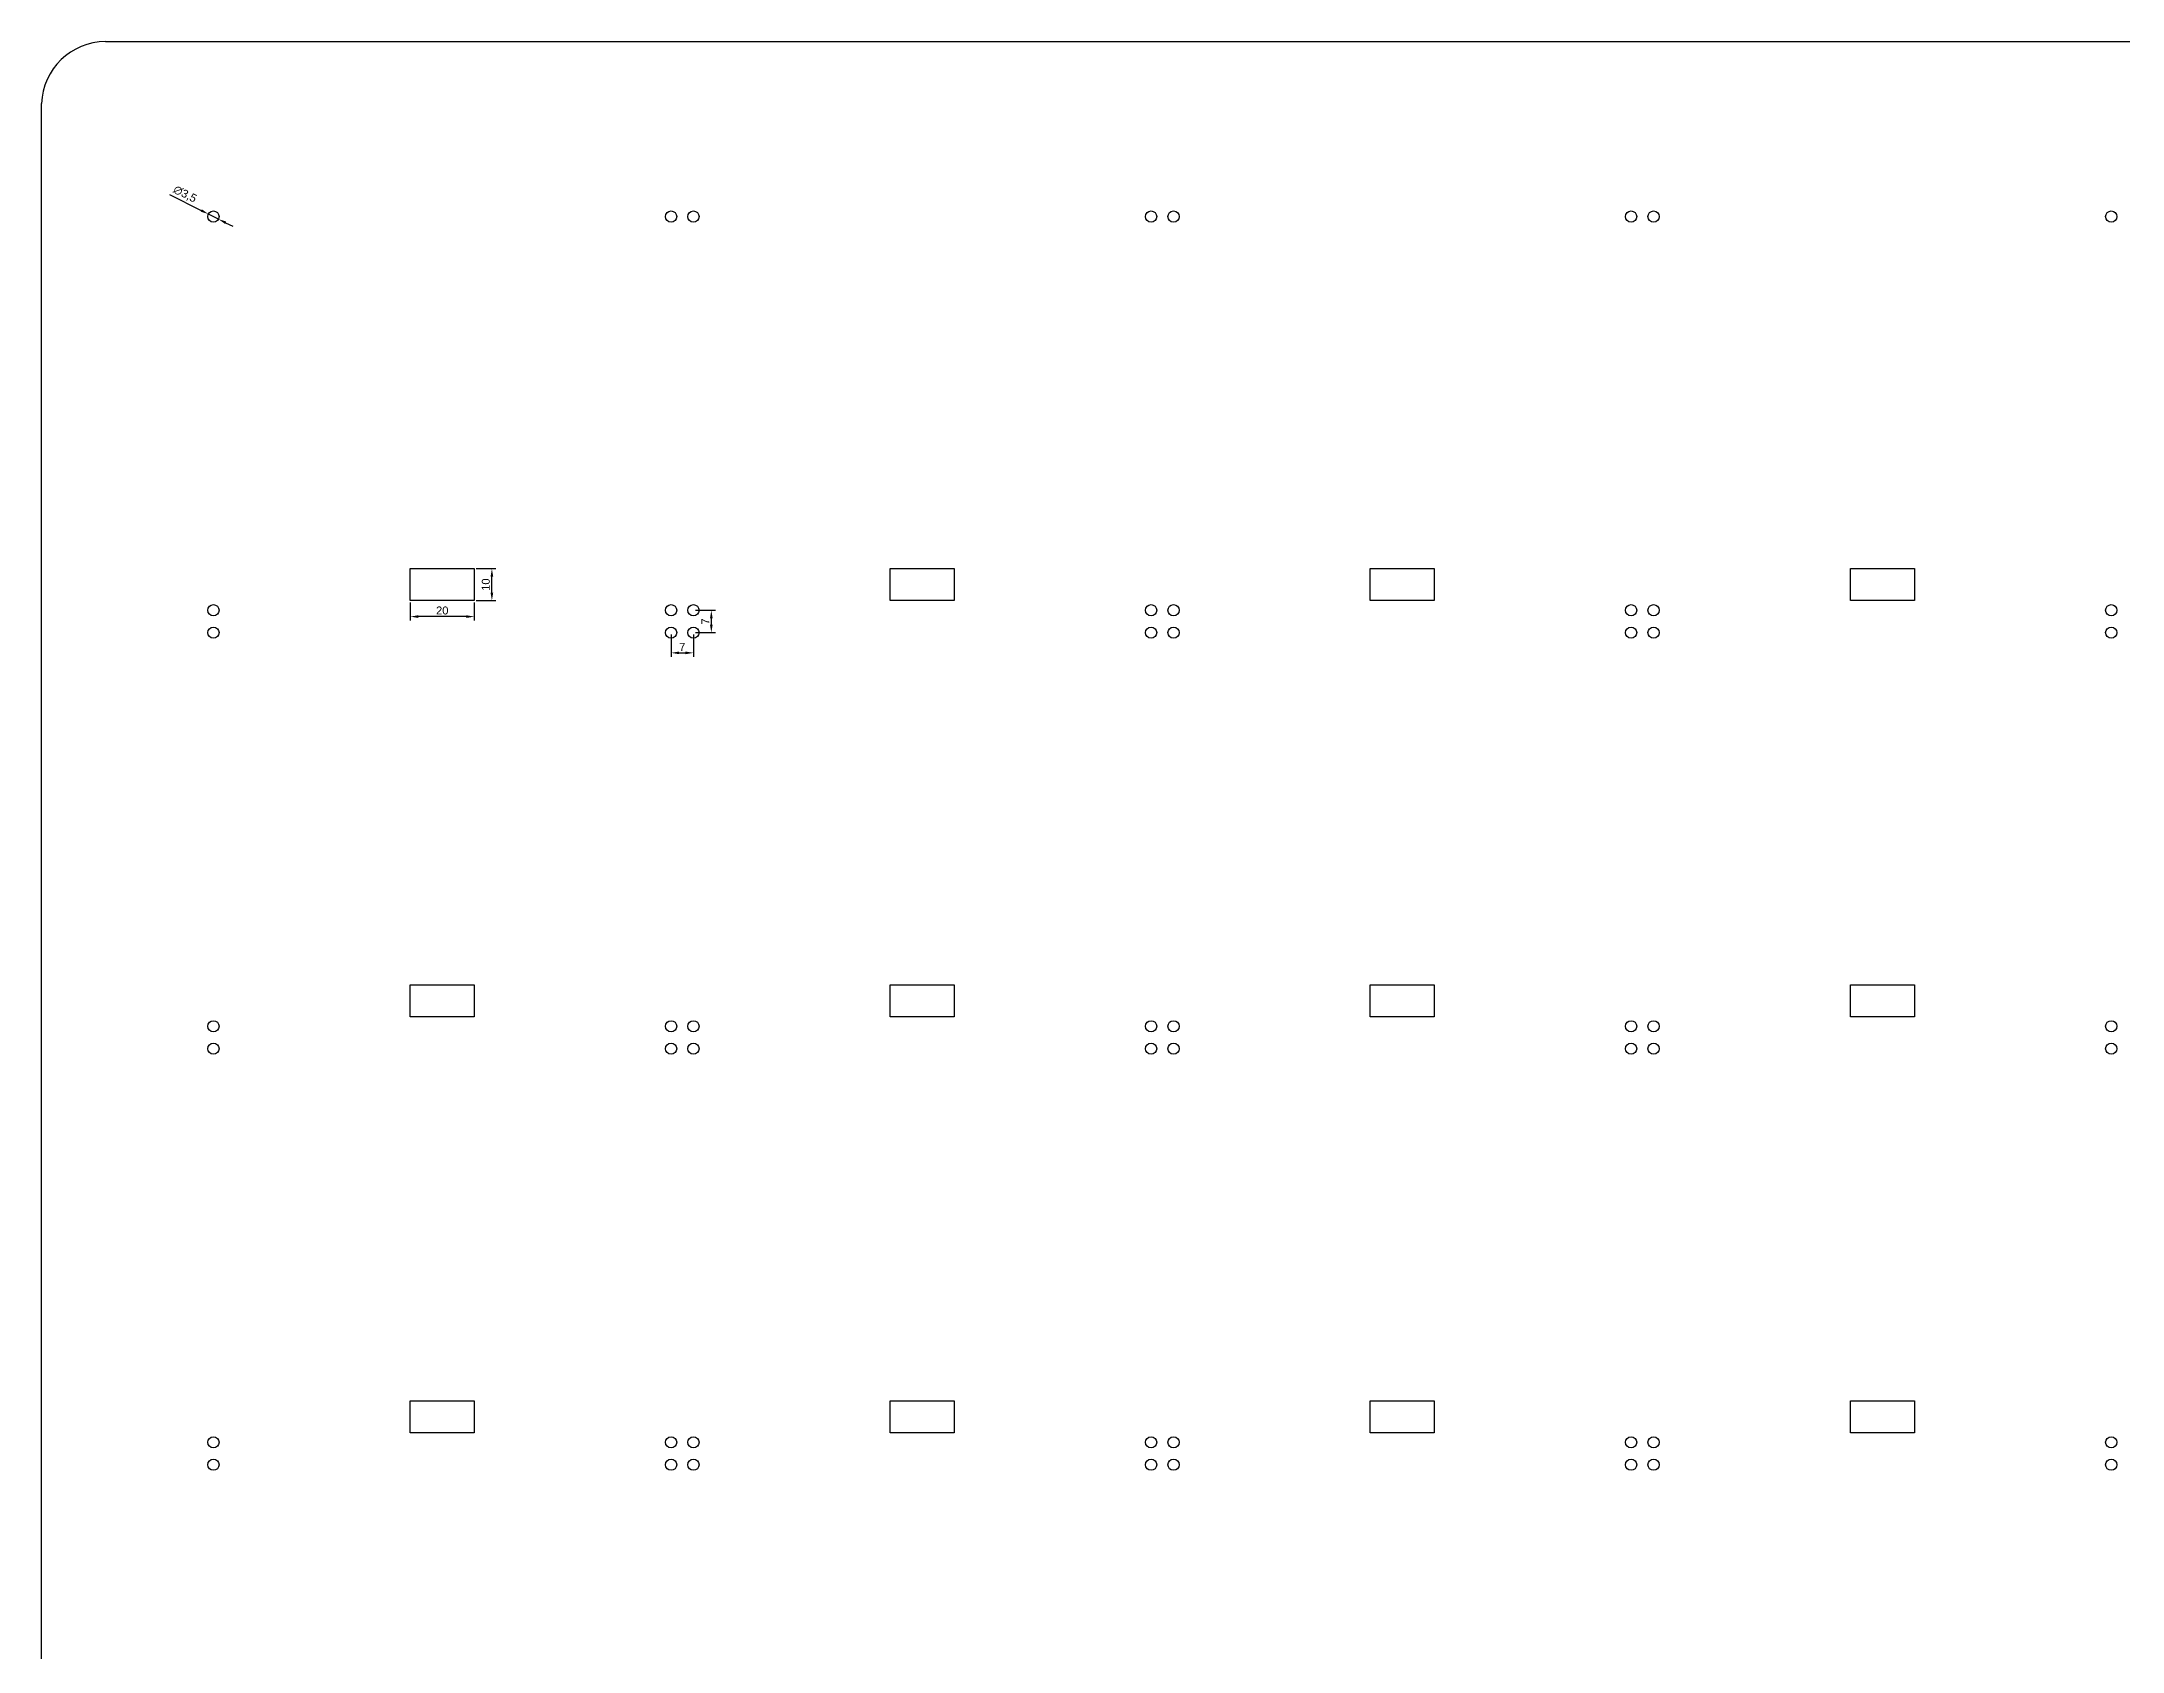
# Model space of a CAD drawing. Header units: millimetres. Extents: x 2 to 1304, y -129 to 877.
# Drawn here: x 2 to 652, y 374 to 877 of the extents above; entities that cross this region are included whole.
import ezdxf

# ---------------------------------------------------------------- set-up
doc = ezdxf.new("R2010")
doc.units = ezdxf.units.MM
doc.styles.get("Standard").update_dxf_attribs({"font": 'arial.ttf'})
doc.dimstyles.new('ISO-25', dxfattribs={"dimtxt": 2.5, "dimasz": 2.5, "dimexe": 1.25, "dimexo": 0.625, "dimtad": 1, "dimtxsty": 'Standard', "dimcen": 2.5, "dimadec": 0, "dimazin": 0, "dimtfac": 1, "dimtmove": 0, "dimatfit": 3, "dimfxl": 1, "dimarcsym": 0})

# ---------------------------------------------------------------- blocks, each defined once
blk = doc.blocks.new('*D17')
at = {"color": 0, "lineweight": -2, "transparency": 16777216}
for p, q in [((138.1, 712.75), (144.24, 712.75)), ((142.99, 705.25), (142.99, 710.25)), ((138.1, 702.75), (144.24, 702.75))]:
    blk.add_line(p, q, dxfattribs=at)
at = {"color": 0, "transparency": 16777216}
for points in [[(142.57, 710.25), (143.41, 710.25), (142.99, 712.75)], [(142.57, 705.25), (143.41, 705.25), (142.99, 702.75)]]:
    blk.add_solid(points, dxfattribs=at)
at = {"layer": 'Defpoints', "color": 0, "transparency": 16777216}
for p in [(137.48, 712.75), (142.99, 712.75), (137.48, 702.75)]:
    blk.add_point(p, dxfattribs=at)
at = {"color": 0, "transparency": 16777216, "insert": (141.09, 707.75), "char_height": 2.5, "attachment_point": 5, "rotation": 90}
blk.add_mtext('10', dxfattribs=at)
blk = doc.blocks.new('*D18')
at = {"color": 0, "lineweight": -2, "transparency": 16777216}
for p, q in [((117.48, 702.12), (117.48, 696.51)), ((134.98, 697.76), (119.98, 697.76)), ((137.48, 702.12), (137.48, 696.51))]:
    blk.add_line(p, q, dxfattribs=at)
at = {"color": 0, "transparency": 16777216}
for points in [[(119.98, 698.18), (119.98, 697.34), (117.48, 697.76)], [(134.98, 698.18), (134.98, 697.34), (137.48, 697.76)]]:
    blk.add_solid(points, dxfattribs=at)
at = {"layer": 'Defpoints', "color": 0, "transparency": 16777216}
for p in [(117.48, 702.75), (137.48, 702.75), (117.48, 697.76)]:
    blk.add_point(p, dxfattribs=at)
at = {"color": 0, "transparency": 16777216, "insert": (127.48, 699.66), "char_height": 2.5, "attachment_point": 5}
blk.add_mtext('20', dxfattribs=at)
blk = doc.blocks.new('*D19')
at = {"color": 0, "lineweight": -2, "transparency": 16777216}
for p, q in [((42.26, 829.66), (52.18, 824.66)), ((57.54, 821.96), (54.41, 823.54)), ((59.77, 820.84), (62.01, 819.71))]:
    blk.add_line(p, q, dxfattribs=at)
at = {"color": 0, "transparency": 16777216}
for points in [[(52.37, 825.03), (51.99, 824.29), (54.41, 823.54)], [(59.96, 821.21), (59.59, 820.46), (57.54, 821.96)]]:
    blk.add_solid(points, dxfattribs=at)
at = {"layer": 'Defpoints', "color": 0, "transparency": 16777216}
for p in [(54.41, 823.54), (57.54, 821.96)]:
    blk.add_point(p, dxfattribs=at)
at = {"color": 0, "transparency": 16777216, "insert": (47.05, 829.67), "char_height": 2.5, "attachment_point": 5, "rotation": 333.26847}
blk.add_mtext('∅3,5', dxfattribs=at)
blk = doc.blocks.new('*D20')
at = {"color": 0, "lineweight": -2, "transparency": 16777216}
for p, q in [((198.98, 692.12), (198.98, 685.18)), ((205.98, 692.12), (205.98, 685.18)), ((201.48, 686.43), (203.48, 686.43))]:
    blk.add_line(p, q, dxfattribs=at)
at = {"color": 0, "transparency": 16777216}
for points in [[(201.48, 686.85), (201.48, 686.01), (198.98, 686.43)], [(203.48, 686.85), (203.48, 686.01), (205.98, 686.43)]]:
    blk.add_solid(points, dxfattribs=at)
at = {"layer": 'Defpoints', "color": 0, "transparency": 16777216}
for p in [(198.98, 692.75), (205.98, 692.75), (205.98, 686.43)]:
    blk.add_point(p, dxfattribs=at)
at = {"color": 0, "transparency": 16777216, "insert": (202.48, 688.3), "char_height": 2.5, "attachment_point": 5}
blk.add_mtext('7', dxfattribs=at)
blk = doc.blocks.new('*D21')
at = {"color": 0, "lineweight": -2, "transparency": 16777216}
for p, q in [((206.6, 699.75), (212.81, 699.75)), ((211.56, 695.25), (211.56, 697.25)), ((206.6, 692.75), (212.81, 692.75))]:
    blk.add_line(p, q, dxfattribs=at)
at = {"color": 0, "transparency": 16777216}
for points in [[(211.14, 697.25), (211.97, 697.25), (211.56, 699.75)], [(211.14, 695.25), (211.97, 695.25), (211.56, 692.75)]]:
    blk.add_solid(points, dxfattribs=at)
at = {"layer": 'Defpoints', "color": 0, "transparency": 16777216}
for p in [(205.98, 699.75), (211.56, 699.75), (205.98, 692.75)]:
    blk.add_point(p, dxfattribs=at)
at = {"color": 0, "transparency": 16777216, "insert": (209.68, 696.25), "char_height": 2.5, "attachment_point": 5, "rotation": 90}
blk.add_mtext('7', dxfattribs=at)

msp = doc.modelspace()

# ---------------------------------------------------------------- linework, layer by layer
for points in [[(22.289, 877.425), (1182.289, 877.425)], [(2.289, -1.942), (2.289, 858.058)]]:
    msp.add_lwpolyline(points)
for points in [[(117.477, 712.748), (137.477, 712.748), (137.477, 702.748), (117.477, 702.748)], [(267.477, 712.748), (287.477, 712.748), (287.477, 702.748), (267.477, 702.748)], [(417.477, 712.748), (437.477, 712.748), (437.477, 702.748), (417.477, 702.748)], [(567.477, 712.748), (587.477, 712.748), (587.477, 702.748), (567.477, 702.748)], [(117.477, 582.748), (137.477, 582.748), (137.477, 572.748), (117.477, 572.748)], [(267.477, 582.748), (287.477, 582.748), (287.477, 572.748), (267.477, 572.748)], [(417.477, 582.748), (437.477, 582.748), (437.477, 572.748), (417.477, 572.748)], [(567.477, 582.748), (587.477, 582.748), (587.477, 572.748), (567.477, 572.748)], [(117.477, 452.748), (137.477, 452.748), (137.477, 442.748), (117.477, 442.748)], [(267.477, 452.748), (287.477, 452.748), (287.477, 442.748), (267.477, 442.748)], [(417.477, 452.748), (437.477, 452.748), (437.477, 442.748), (417.477, 442.748)], [(567.477, 452.748), (587.477, 452.748), (587.477, 442.748), (567.477, 442.748)]]:
    msp.add_lwpolyline(points, close=True)
for centre in [(55.977, 822.748), (198.977, 822.748), (205.977, 822.748), (348.977, 822.748), (355.977, 822.748), (498.977, 822.748), (505.977, 822.748), (648.977, 822.748), (55.977, 699.748), (198.977, 699.748), (205.977, 699.748), (348.977, 699.748), (355.977, 699.748), (498.977, 699.748), (505.977, 699.748), (648.977, 699.748), (55.977, 692.748), (198.977, 692.748), (205.977, 692.748), (348.977, 692.748), (355.977, 692.748), (498.977, 692.748), (505.977, 692.748), (648.977, 692.748), (55.977, 569.748), (198.977, 569.748), (205.977, 569.748), (348.977, 569.748), (355.977, 569.748), (498.977, 569.748), (505.977, 569.748), (648.977, 569.748), (55.977, 562.748), (198.977, 562.748), (205.977, 562.748), (348.977, 562.748), (355.977, 562.748), (498.977, 562.748), (505.977, 562.748), (648.977, 562.748), (55.977, 439.748), (198.977, 439.748), (205.977, 439.748), (348.977, 439.748), (355.977, 439.748), (498.977, 439.748), (505.977, 439.748), (648.977, 439.748), (55.977, 432.748), (198.977, 432.748), (205.977, 432.748), (348.977, 432.748), (355.977, 432.748), (498.977, 432.748), (505.977, 432.748), (648.977, 432.748)]:
    msp.add_circle(centre, 1.75)
msp.add_arc((22.289, 857.425), 20, 90, 178.186047)

# ---------------------------------------------------------------- dimensions: what is measured, and where the dimension line sits
at = {"color": 3}
dim = msp.add_diameter_dim_2p(p1=(57.54, 821.961), p2=(54.414, 823.535), dimstyle='ISO-25', dxfattribs=at)
dim.commit()
dim.dimension.update_dxf_attribs({"geometry": '*D19', "text_midpoint": (46.074, 827.735), "dimtype": 163})
for base, p1, p2, picture, middle in [((142.99, 712.748), (137.477, 702.748), (137.477, 712.748), '*D17', (141.089, 707.748)), ((211.555, 699.748), (205.977, 692.748), (205.977, 699.748), '*D21', (209.68, 696.248))]:
    dim = msp.add_linear_dim(base=base, p1=p1, p2=p2, angle=90, dimstyle='ISO-25', dxfattribs=at)
    dim.commit()
    dim.dimension.update_dxf_attribs({"geometry": picture, "text_midpoint": middle})
for base, p1, p2, picture, middle in [((117.477, 697.761), (137.477, 702.748), (117.477, 702.748), '*D18', (127.477, 699.662)), ((205.977, 686.429), (198.977, 692.748), (205.977, 692.748), '*D20', (202.477, 688.304))]:
    dim = msp.add_linear_dim(base=base, p1=p1, p2=p2, dimstyle='ISO-25', dxfattribs=at)
    dim.commit()
    dim.dimension.update_dxf_attribs({"geometry": picture, "text_midpoint": middle})

doc.saveas('drawing.dxf')
